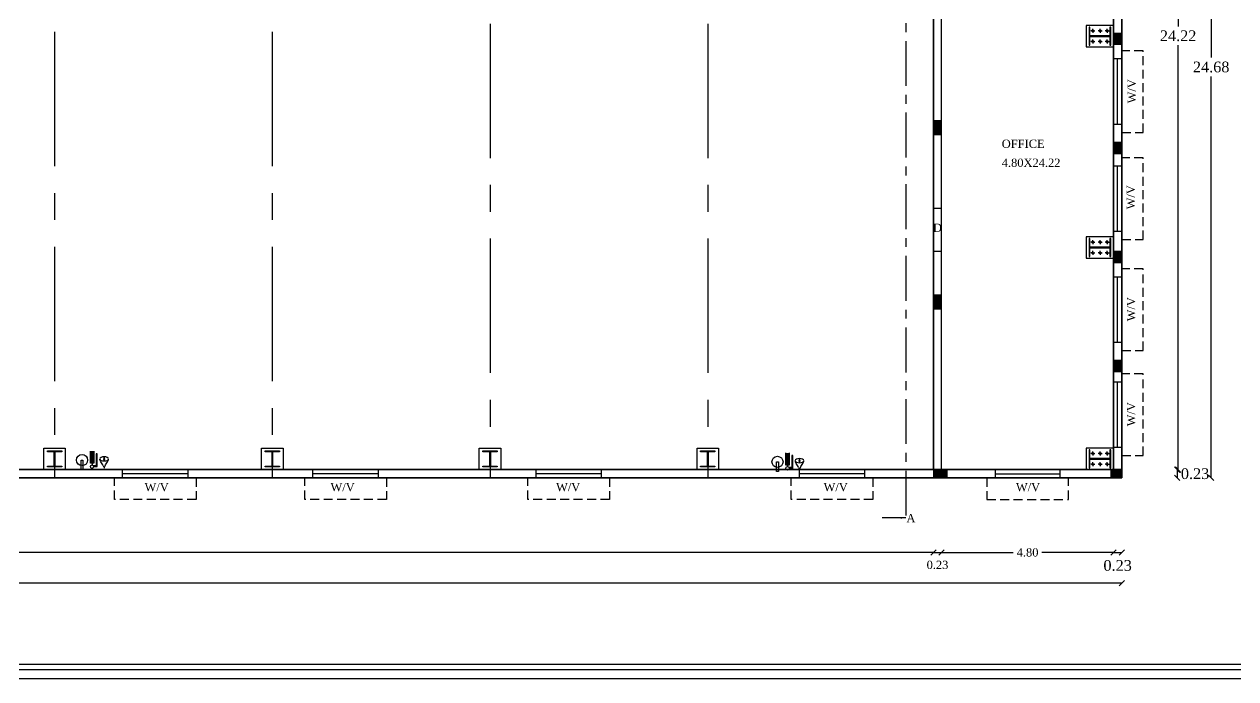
# Model space of a CAD drawing. Header units: metres. Extents: x 9436 to 9850, y -3407 to -3224.
# Drawn here: x 9543.09 to 9576.92, y -3320.31 to -3302.04 of the extents above; entities that cross this region are included whole.
import ezdxf

# ---------------------------------------------------------------- set-up
doc = ezdxf.new("R2010")
doc.units = ezdxf.units.M
doc.header["$MEASUREMENT"] = 0
doc.linetypes.add('CENTER', pattern=[2, 1.25, -0.25, 0.25, -0.25])
doc.linetypes.add('HIDDEN', pattern=[0.375, 0.25, -0.125])
for name, color, linetype in [('0 HOLES', 60, 'Continuous'), ('BLK_1_FLR_0_BLT_UP_AREA', 1, 'Continuous'), ('BLK_1_FLR_0_CARPET_AREA', 10, 'Continuous'), ('BLK_1_FLR_0_ROOF_AREA', 54, 'Continuous'), ('SHEET_1', 7, 'Continuous'), ('WORKSHOP_AREA', 7, 'Continuous')]:
    doc.layers.add(name, color=color, linetype=linetype)
doc.styles.add('Isa-', font='times.ttf')
doc.styles.add('STYLE2', font='times.ttf')
doc.dimstyles.new('ISO-25', dxfattribs={"dimscale": 0, "dimtxt": 0.23, "dimasz": 0.15, "dimexe": 1.25, "dimexo": 0.625, "dimgap": 0.11, "dimtad": 0, "dimtih": 1, "dimtoh": 1, "dimzin": 1, "dimdsep": 46, "dimtxsty": 'STYLE2', "dimblk": 'OBLIQUE', "dimcen": 0, "dimse1": 1, "dimse2": 1, "dimclrd": 1, "dimclrt": 3, "dimadec": 0, "dimazin": 2, "dimtfac": 1, "dimtix": 1, "dimtofl": 0, "dimtmove": 0, "dimatfit": 3, "dimfxl": 0, "dimtolj": 1, "dimarcsym": 0})

# ---------------------------------------------------------------- blocks, each defined once
blk = doc.blocks.new('2-2')
at = {"color": 3}
blk.add_lwpolyline([(-0.408, 0.429), (0.192, 0.429), (0.192, -0.171), (-0.408, -0.171)], close=True, dxfattribs=at)
for points in [[(-0.308, 0.353), (0.092, 0.353), (0.092, 0.329), (-0.308, 0.329)], [(-0.116, 0.329), (-0.1, 0.329), (-0.1, -0.071), (-0.116, -0.071)], [(-0.308, -0.071), (0.092, -0.071), (0.092, -0.095), (-0.308, -0.095)]]:
    blk.add_lwpolyline(points, close=True)
blk = doc.blocks.new('_Oblique')
at = {"color": 0, "linetype": 'ByBlock', "lineweight": -2}
blk.add_line((-0.5, -0.5), (0.5, 0.5), dxfattribs=at)
blk = doc.blocks.new('*D243')
at = {"color": 1, "lineweight": -2}
for p, q in [((9481.171, -3290.254), (9481.171, -3300.614)), ((9481.171, -3310.166), (9481.171, -3301.14))]:
    blk.add_line(p, q, dxfattribs=at)
at = {"layer": 'Defpoints', "color": 0}
for p in [(9572.518, -3290.254), (9481.171, -3310.166), (9482.444, -3310.166)]:
    blk.add_point(p, dxfattribs=at)
at = {"color": 1, "lineweight": -2, "xscale": 0.15, "yscale": 0.15, "zscale": 0.15}
for p, rotation in [((9481.171, -3290.254), 90), ((9481.171, -3310.166), 270)]:
    blk.add_blockref('_Oblique', p, dxfattribs=dict(at, rotation=rotation))
at = {"color": 3, "insert": (9481.171, -3300.877), "char_height": 0.3, "attachment_point": 5, "style": 'STYLE2'}
blk.add_mtext('\\A1;19.91', dxfattribs=at)
blk = doc.blocks.new('*D251')
at = {"color": 1, "lineweight": -2}
for p, q in [((9575.308, -3290.254), (9575.308, -3302.101)), ((9575.308, -3314.474), (9575.308, -3302.627))]:
    blk.add_line(p, q, dxfattribs=at)
at = {"layer": 'Defpoints', "color": 0}
for p in [(9573.5, -3290.254), (9572.836, -3314.474), (9575.308, -3314.474)]:
    blk.add_point(p, dxfattribs=at)
at = {"color": 1, "lineweight": -2, "xscale": 0.15, "yscale": 0.15, "zscale": 0.15}
for p, rotation in [((9575.308, -3290.254), 90), ((9575.308, -3314.474), 270)]:
    blk.add_blockref('_Oblique', p, dxfattribs=dict(at, rotation=rotation))
at = {"color": 3, "insert": (9575.308, -3302.364), "char_height": 0.3, "attachment_point": 5, "style": 'STYLE2'}
blk.add_mtext('\\A1;24.22', dxfattribs=at)
blk = doc.blocks.new('*D252')
at = {"color": 1, "lineweight": -2}
blk.add_line((9575.281, -3314.474), (9575.281, -3314.704), dxfattribs=at)
at = {"layer": 'Defpoints', "color": 0}
for p in [(9573.095, -3314.474), (9573.116, -3314.704), (9575.281, -3314.704)]:
    blk.add_point(p, dxfattribs=at)
at = {"color": 1, "lineweight": -2, "xscale": 0.15, "yscale": 0.15, "zscale": 0.15}
for p, rotation in [((9575.281, -3314.474), 90), ((9575.281, -3314.704), 270)]:
    blk.add_blockref('_Oblique', p, dxfattribs=dict(at, rotation=rotation))
at = {"color": 3, "insert": (9575.781, -3314.589), "char_height": 0.3, "attachment_point": 5, "style": 'STYLE2'}
blk.add_mtext('\\A1;0.23', dxfattribs=at)
blk = doc.blocks.new('*D253')
at = {"color": 1, "lineweight": -2}
for p, q in [((9576.231, -3290.024), (9576.231, -3302.972)), ((9576.231, -3314.704), (9576.231, -3303.498))]:
    blk.add_line(p, q, dxfattribs=at)
at = {"layer": 'Defpoints', "color": 0}
for p in [(9573.228, -3290.024), (9573.228, -3314.704), (9576.231, -3314.704)]:
    blk.add_point(p, dxfattribs=at)
at = {"color": 1, "lineweight": -2, "xscale": 0.15, "yscale": 0.15, "zscale": 0.15}
for p, rotation in [((9576.231, -3290.024), 90), ((9576.231, -3314.704), 270)]:
    blk.add_blockref('_Oblique', p, dxfattribs=dict(at, rotation=rotation))
at = {"color": 3, "insert": (9576.231, -3303.235), "char_height": 0.3, "attachment_point": 5, "style": 'STYLE2'}
blk.add_mtext('\\A1;24.68', dxfattribs=at)
blk = doc.blocks.new('*D259')
at = {"color": 1, "lineweight": -2}
for p, q in [((9485.754, -3316.786), (9526.529, -3316.786)), ((9568.474, -3316.786), (9527.7, -3316.786))]:
    blk.add_line(p, q, dxfattribs=at)
at = {"layer": 'Defpoints', "color": 0}
for p in [(9485.754, -3314.474), (9568.474, -3314.474), (9568.474, -3316.786)]:
    blk.add_point(p, dxfattribs=at)
at = {"color": 1, "lineweight": -2, "xscale": 0.15, "yscale": 0.15, "zscale": 0.15, "rotation": 180}
blk.add_blockref('_Oblique', (9485.754, -3316.786), dxfattribs=at)
at = {"color": 1, "lineweight": -2, "xscale": 0.15, "yscale": 0.15, "zscale": 0.15}
blk.add_blockref('_Oblique', (9568.474, -3316.786), dxfattribs=at)
at = {"color": 3, "insert": (9527.114, -3316.786), "char_height": 0.3, "attachment_point": 5, "style": 'STYLE2'}
blk.add_mtext('\\A1;82.72', dxfattribs=at)
blk = doc.blocks.new('*D260')
at = {"color": 1, "lineweight": -2}
blk.add_line((9573.504, -3316.786), (9573.734, -3316.786), dxfattribs=at)
at = {"layer": 'Defpoints', "color": 0}
for p in [(9573.504, -3314.474), (9573.734, -3314.474), (9573.734, -3316.786)]:
    blk.add_point(p, dxfattribs=at)
at = {"color": 1, "lineweight": -2, "xscale": 0.15, "yscale": 0.15, "zscale": 0.15, "rotation": 180}
blk.add_blockref('_Oblique', (9573.504, -3316.786), dxfattribs=at)
at = {"color": 1, "lineweight": -2, "xscale": 0.15, "yscale": 0.15, "zscale": 0.15}
blk.add_blockref('_Oblique', (9573.734, -3316.786), dxfattribs=at)
at = {"color": 3, "insert": (9573.619, -3317.151), "char_height": 0.3, "attachment_point": 5, "style": 'STYLE2'}
blk.add_mtext('\\A1;0.23', dxfattribs=at)
blk = doc.blocks.new('*D261')
at = {"color": 1, "lineweight": -2}
for p, q in [((9482.214, -3317.644), (9527.384, -3317.644)), ((9573.734, -3317.644), (9528.565, -3317.644))]:
    blk.add_line(p, q, dxfattribs=at)
at = {"layer": 'Defpoints', "color": 0}
for p in [(9482.214, -3309.438), (9573.734, -3309.438), (9573.734, -3317.644)]:
    blk.add_point(p, dxfattribs=at)
at = {"color": 1, "lineweight": -2, "xscale": 0.15, "yscale": 0.15, "zscale": 0.15, "rotation": 180}
blk.add_blockref('_Oblique', (9482.214, -3317.644), dxfattribs=at)
at = {"color": 1, "lineweight": -2, "xscale": 0.15, "yscale": 0.15, "zscale": 0.15}
blk.add_blockref('_Oblique', (9573.734, -3317.644), dxfattribs=at)
at = {"color": 3, "insert": (9527.974, -3317.644), "char_height": 0.3, "attachment_point": 5, "style": 'STYLE2'}
blk.add_mtext('\\A1;91.52', dxfattribs=at)
blk = doc.blocks.new('26')
at = {"layer": '0 HOLES'}
for q in [(-28, 0), (0, 28), (28, 0), (0, -28)]:
    blk.add_line((0, 0), q, dxfattribs=at)
blk.add_circle((0, 0), 13, dxfattribs=at)
blk = doc.blocks.new('2-2-5')
at = {"color": 3}
blk.add_lwpolyline([(-0.522, -0.15), (-0.522, 0.45), (0.238, 0.45), (0.238, -0.15)], close=True, dxfattribs=at)
for points in [[(-0.446, -0.1), (-0.446, 0.4), (-0.422, 0.4), (-0.422, -0.1)], [(0.138, -0.1), (0.138, 0.4), (0.162, 0.4), (0.162, -0.1)], [(-0.422, 0.142), (-0.422, 0.158), (0.138, 0.158), (0.138, 0.142)]]:
    blk.add_lwpolyline(points, close=True)
at = {"xscale": -0.002000053278536, "yscale": 0.002000053278536, "zscale": 0.002000053278536, "rotation": 270}
for p in [(-0.344, 0.3), (-0.144, 0.3), (0.056, 0.3), (-0.344, 0), (-0.144, 0), (0.056, 0)]:
    blk.add_blockref('26', p, dxfattribs=at)
blk = doc.blocks.new('*D271')
at = {"color": 1, "lineweight": -2}
blk.add_line((9568.474, -3316.786), (9568.704, -3316.786), dxfattribs=at)
at = {"layer": 'Defpoints', "color": 0}
for p in [(9568.474, -3311.692), (9568.704, -3311.692), (9568.704, -3316.786)]:
    blk.add_point(p, dxfattribs=at)
at = {"color": 1, "lineweight": -2, "xscale": 0.15, "yscale": 0.15, "zscale": 0.15, "rotation": 180}
blk.add_blockref('_Oblique', (9568.474, -3316.786), dxfattribs=at)
at = {"color": 1, "lineweight": -2, "xscale": 0.15, "yscale": 0.15, "zscale": 0.15}
blk.add_blockref('_Oblique', (9568.704, -3316.786), dxfattribs=at)
at = {"color": 3, "insert": (9568.589, -3317.134), "char_height": 0.23, "attachment_point": 5, "style": 'STYLE2'}
blk.add_mtext('\\A1;0.23', dxfattribs=at)
blk = doc.blocks.new('*D283')
at = {"color": 1, "lineweight": -2}
for p, q in [((9568.704, -3316.786), (9570.706, -3316.786)), ((9573.504, -3316.786), (9571.503, -3316.786))]:
    blk.add_line(p, q, dxfattribs=at)
at = {"layer": 'Defpoints', "color": 0}
for p in [(9568.704, -3313.201), (9573.504, -3313.201), (9573.504, -3316.786)]:
    blk.add_point(p, dxfattribs=at)
at = {"color": 1, "lineweight": -2, "xscale": 0.15, "yscale": 0.15, "zscale": 0.15, "rotation": 180}
blk.add_blockref('_Oblique', (9568.704, -3316.786), dxfattribs=at)
at = {"color": 1, "lineweight": -2, "xscale": 0.15, "yscale": 0.15, "zscale": 0.15}
blk.add_blockref('_Oblique', (9573.504, -3316.786), dxfattribs=at)
at = {"color": 3, "insert": (9571.104, -3316.786), "char_height": 0.23, "attachment_point": 5, "style": 'STYLE2'}
blk.add_mtext('\\A1;4.80', dxfattribs=at)

msp = doc.modelspace()

# ---------------------------------------------------------------- hatches: boundary and pattern name
h = msp.add_hatch(color=256)
h.dxf.hatch_style = 1
h.paths.add_polyline_path([(9573.50443, -3302.59947), (9573.73443, -3302.59947), (9573.73443, -3302.29467), (9573.50443, -3302.29467)])
h = msp.add_hatch(color=256)
h.dxf.hatch_style = 1
h.paths.add_polyline_path([(9568.70443, -3304.73387), (9568.47443, -3304.73387), (9568.47443, -3305.11387), (9568.70443, -3305.11387)])
h = msp.add_hatch(color=256)
h.dxf.hatch_style = 1
h.paths.add_polyline_path([(9573.50443, -3305.64427), (9573.73443, -3305.64427), (9573.73443, -3305.33947), (9573.50443, -3305.33947)])
h = msp.add_hatch(color=256)
h.dxf.hatch_style = 1
h.paths.add_polyline_path([(9573.50443, -3308.68907), (9573.73443, -3308.68907), (9573.73443, -3308.38427), (9573.50443, -3308.38427)])
h = msp.add_hatch(color=256)
h.dxf.hatch_style = 1
h.paths.add_polyline_path([(9568.70443, -3309.60387), (9568.47443, -3309.60387), (9568.47443, -3309.98387), (9568.70443, -3309.98387)])
h = msp.add_hatch(color=256)
h.dxf.hatch_style = 1
h.paths.add_polyline_path([(9573.50443, -3311.73387), (9573.73443, -3311.73387), (9573.73443, -3311.42907), (9573.50443, -3311.42907)])
at = {"lineweight": 25}
for points in [[(9544.93513, -3313.95753), (9545.03158, -3313.95753), (9545.03158, -3314.29663), (9544.93513, -3314.29663)], [(9564.35261, -3314.00554), (9564.44907, -3314.00554), (9564.44907, -3314.34464), (9564.35261, -3314.34464)]]:
    msp.add_hatch(color=256, dxfattribs=at).paths.add_polyline_path(points)
h = msp.add_hatch(color=256)
h.dxf.hatch_style = 1
h.paths.add_polyline_path([(9568.47443, -3314.47387), (9568.47443, -3314.70387), (9568.85443, -3314.70387), (9568.85443, -3314.47387)])
h = msp.add_hatch(color=256)
h.dxf.hatch_style = 1
h.paths.add_polyline_path([(9573.73443, -3314.70387), (9573.73443, -3314.47387), (9573.42963, -3314.47387), (9573.42963, -3314.70387)])

# ---------------------------------------------------------------- linework, layer by layer
at = {"color": 7, "linetype": 'CENTER'}
msp.add_line((9567.70769, -3288.50762), (9567.70769, -3315.81911), dxfattribs=at)
at = {"color": 7, "linetype": 'CENTER', "ltscale": 3}
for p, q in [((9556.09458, -3290.02387), (9556.09458, -3314.70387)), ((9562.17458, -3290.02387), (9562.17458, -3314.70387)), ((9543.93458, -3290.25387), (9543.93458, -3314.70387)), ((9550.01458, -3290.25387), (9550.01458, -3314.70387))]:
    msp.add_line(p, q, dxfattribs=at)
at = {"color": 7}
for p, q in [((9573.50443, -3314.47387), (9573.50443, -3290.25387)), ((9568.47443, -3311.44361), (9568.47443, -3293.37022)), ((9568.70443, -3314.47387), (9568.70443, -3293.37022)), ((9573.61943, -3304.82785), (9573.61943, -3303.00785)), ((9573.61943, -3307.81725), (9573.61943, -3305.99725)), ((9568.47443, -3307.1779), (9568.70443, -3307.1779)), ((9568.47443, -3308.3779), (9568.70443, -3308.3779)), ((9573.61943, -3310.91615), (9573.61943, -3309.09615)), ((9573.73443, -3314.70387), (9573.73443, -3311.50387)), ((9573.61943, -3313.84778), (9573.61943, -3312.02778)), ((9568.47443, -3314.47387), (9568.47443, -3312.64361)), ((9550.00658, -3314.21572), (9550.02258, -3314.21572)), ((9556.08658, -3314.21572), (9556.10258, -3314.21572)), ((9562.16658, -3314.21572), (9562.18258, -3314.21572)), ((9485.75443, -3314.47387), (9559.88208, -3314.47387)), ((9547.65459, -3314.58887), (9545.83459, -3314.58887)), ((9552.96983, -3314.58887), (9551.14983, -3314.58887)), ((9559.19844, -3314.58887), (9557.37844, -3314.58887)), ((9559.19844, -3314.47387), (9563.74684, -3314.47387)), ((9562.47459, -3314.47387), (9573.50443, -3314.47387)), ((9566.5542, -3314.58887), (9564.7342, -3314.58887)), ((9570.19443, -3314.58887), (9572.01443, -3314.58887)), ((9563.74684, -3314.70387), (9563.51684, -3314.70387)), ((9569.78635, -3314.70387), (9573.73443, -3314.70387)), ((9573.73443, -3314.70387), (9572.15418, -3314.70387))]:
    msp.add_line(p, q, dxfattribs=at)
at = {"color": 100, "lineweight": 25, "ltscale": 2}
msp.add_line((9573.73443, -3311.50387), (9573.73443, -3314.70387), dxfattribs=at)
at = {"lineweight": 25}
for p, q in [((9544.93513, -3314.29663), (9544.93513, -3313.95753)), ((9545.03158, -3313.95753), (9545.03158, -3314.29663)), ((9545.12846, -3314.03056), (9545.10074, -3314.03056)), ((9545.10074, -3314.03056), (9545.10074, -3314.36495)), ((9545.12846, -3314.38975), (9545.12846, -3314.03056)), ((9564.35261, -3314.34464), (9564.35261, -3314.00554)), ((9564.44907, -3314.00554), (9564.44907, -3314.34464)), ((9564.54594, -3314.07857), (9564.51823, -3314.07857)), ((9564.51823, -3314.07857), (9564.51823, -3314.41296)), ((9564.54594, -3314.43776), (9564.54594, -3314.07857)), ((9545.03158, -3314.29663), (9544.93513, -3314.29663)), ((9544.98336, -3314.29663), (9544.98336, -3314.34153)), ((9545.10074, -3314.36495), (9545.02472, -3314.36495)), ((9545.03158, -3314.38975), (9545.12846, -3314.38975)), ((9564.44907, -3314.34464), (9564.35261, -3314.34464)), ((9564.40084, -3314.34464), (9564.40084, -3314.38953)), ((9564.51823, -3314.41296), (9564.4422, -3314.41296)), ((9564.44907, -3314.43776), (9564.54594, -3314.43776))]:
    msp.add_line(p, q, dxfattribs=at)
at = {"color": 0, "lineweight": 25, "ltscale": 60}
for p, q in [((9545.31943, -3314.39314), (9545.31943, -3314.42867)), ((9564.73691, -3314.44115), (9564.73691, -3314.47668))]:
    msp.add_line(p, q, dxfattribs=at)
for p, q in [((9571.39635, -3314.70387), (9572.39635, -3314.70387)), ((9572.50635, -3314.70387), (9573.45635, -3314.70387))]:
    msp.add_line(p, q)
at = {"color": 7}
for points in [[(9478.60672, -3228.79209), (9593.84473, -3228.79209), (9593.84473, -3320.06153), (9478.60672, -3320.06153)], [(9478.75672, -3228.94209), (9593.69473, -3228.94209), (9593.69473, -3319.91153), (9478.75672, -3319.91153)], [(9482.21443, -3314.70387), (9573.73443, -3314.70387), (9573.73443, -3290.02387), (9482.21443, -3290.02387)], [(9573.73443, -3302.29467), (9573.50443, -3302.29467), (9573.50443, -3302.59947), (9573.73443, -3302.59947)], [(9573.50443, -3303.00785), (9573.50443, -3304.82785), (9573.73443, -3304.82785), (9573.73443, -3303.00785)], [(9568.47443, -3305.11387), (9568.70443, -3305.11387), (9568.70443, -3304.73387), (9568.47443, -3304.73387)], [(9573.73443, -3305.33947), (9573.50443, -3305.33947), (9573.50443, -3305.64427), (9573.73443, -3305.64427)], [(9573.50443, -3305.99725), (9573.50443, -3307.81725), (9573.73443, -3307.81725), (9573.73443, -3305.99725)], [(9573.73443, -3308.38427), (9573.50443, -3308.38427), (9573.50443, -3308.68907), (9573.73443, -3308.68907)], [(9573.50443, -3309.09615), (9573.50443, -3310.91615), (9573.73443, -3310.91615), (9573.73443, -3309.09615)], [(9568.47443, -3309.98387), (9568.70443, -3309.98387), (9568.70443, -3309.60387), (9568.47443, -3309.60387)], [(9573.73443, -3311.42907), (9573.50443, -3311.42907), (9573.50443, -3311.73387), (9573.73443, -3311.73387)], [(9573.50443, -3312.02778), (9573.50443, -3313.84778), (9573.73443, -3313.84778), (9573.73443, -3312.02778)], [(9545.83459, -3314.47387), (9547.65459, -3314.47387), (9547.65459, -3314.70387), (9545.83459, -3314.70387)], [(9551.14983, -3314.47387), (9552.96983, -3314.47387), (9552.96983, -3314.70387), (9551.14983, -3314.70387)], [(9557.37844, -3314.47387), (9559.19844, -3314.47387), (9559.19844, -3314.70387), (9557.37844, -3314.70387)], [(9564.7342, -3314.47387), (9566.5542, -3314.47387), (9566.5542, -3314.70387), (9564.7342, -3314.70387)], [(9568.85443, -3314.70387), (9568.85443, -3314.47387), (9568.47443, -3314.47387), (9568.47443, -3314.70387)], [(9572.01443, -3314.47387), (9570.19443, -3314.47387), (9570.19443, -3314.70387), (9572.01443, -3314.70387)], [(9573.42963, -3314.47387), (9573.42963, -3314.70387), (9573.73443, -3314.70387), (9573.73443, -3314.47387)]]:
    msp.add_lwpolyline(points, close=True, dxfattribs=at)
at = {"color": 7, "linetype": 'HIDDEN'}
for points in [[(9573.73443, -3305.05785), (9574.33443, -3305.05785), (9574.33443, -3302.77785), (9573.73443, -3302.77785)], [(9573.73443, -3308.04725), (9574.33443, -3308.04725), (9574.33443, -3305.76725), (9573.73443, -3305.76725)], [(9573.73443, -3311.14615), (9574.33443, -3311.14615), (9574.33443, -3308.86615), (9573.73443, -3308.86615)], [(9573.73443, -3314.07778), (9574.33443, -3314.07778), (9574.33443, -3311.79778), (9573.73443, -3311.79778)], [(9547.88459, -3314.70387), (9547.88459, -3315.30387), (9545.60459, -3315.30387), (9545.60459, -3314.70387)], [(9553.19983, -3314.70387), (9553.19983, -3315.30387), (9550.91983, -3315.30387), (9550.91983, -3314.70387)], [(9559.42844, -3314.70387), (9559.42844, -3315.30387), (9557.14844, -3315.30387), (9557.14844, -3314.70387)], [(9566.7842, -3314.70387), (9566.7842, -3315.30387), (9564.5042, -3315.30387), (9564.5042, -3314.70387)], [(9569.96443, -3314.70387), (9569.96443, -3315.30387), (9572.24443, -3315.30387), (9572.24443, -3314.70387)]]:
    msp.add_lwpolyline(points, dxfattribs=at)
at = {"color": 3}
msp.add_lwpolyline([(9573.73443, -3314.39441), (9573.73443, -3311.50387)], dxfattribs=at)
for points in [[(9544.67823, -3314.2074), (9544.72868, -3314.2074), (9544.72868, -3314.47394), (9544.67823, -3314.47394)], [(9564.09572, -3314.25541), (9564.14616, -3314.25541), (9564.14616, -3314.52195), (9564.09572, -3314.52195)]]:
    msp.add_lwpolyline(points, close=True)
at = {"lineweight": 25, "ltscale": 2}
msp.add_lwpolyline([(9573.45635, -3314.70387), (9569.78635, -3314.70387)], dxfattribs=at)
at = {"color": 1}
for centre in [(9544.70345, -3314.2074), (9564.12094, -3314.25541)]:
    msp.add_circle(centre, 0.15505, dxfattribs=at)
at = {"color": 5}
for centre in [(9544.70345, -3314.2074), (9564.12094, -3314.25541)]:
    msp.add_circle(centre, 0.15505, dxfattribs=at)
at = {"lineweight": 25}
for centre in [(9544.98336, -3314.38975), (9564.40084, -3314.43776)]:
    msp.add_circle(centre, 0.04823, dxfattribs=at)
at = {"color": 0, "lineweight": 25, "ltscale": 60}
for centre in [(9545.31943, -3314.36697), (9564.73691, -3314.41498)]:
    msp.add_arc(centre, 0.02617, 180, 0, dxfattribs=at)
at = {"color": 0, "lineweight": 25, "ltscale": 60, "extrusion": (0, 0, -1)}
for centre, major_axis, ratio in [((9545.31943, -3314.17387), (-0.11807, 0), 0.49328689), ((9545.31943, -3314.18199), (0, 0.05012), 0.3522489), ((9564.73691, -3314.22188), (-0.11807, 0), 0.49328689), ((9564.73691, -3314.23), (0, 0.05012), 0.3522489)]:
    msp.add_ellipse(centre, major_axis=major_axis, ratio=ratio, dxfattribs=at)
at = {"color": 0, "lineweight": 25, "ltscale": 60}
for points in [[(9545.29326, -3314.36697), (9545.22932, -3314.25248), (9545.20599, -3314.21585), (9545.20155, -3314.17717)], [(9545.34559, -3314.36697), (9545.40953, -3314.25248), (9545.43286, -3314.21585), (9545.4373, -3314.17717)], [(9564.71074, -3314.41498), (9564.6468, -3314.30049), (9564.62347, -3314.26386), (9564.61903, -3314.22517)], [(9564.76308, -3314.41498), (9564.82702, -3314.30049), (9564.85035, -3314.26386), (9564.85479, -3314.22517)]]:
    msp.add_spline(points, degree=3, dxfattribs=at)
at = {"layer": 'BLK_1_FLR_0_BLT_UP_AREA', "color": 45, "lineweight": 25, "ltscale": 2}
msp.add_lwpolyline([(9482.21443, -3290.02387), (9573.73443, -3290.02387), (9573.73443, -3314.70387), (9482.21443, -3314.70387)], close=True, dxfattribs=at)
at = {"layer": 'BLK_1_FLR_0_CARPET_AREA', "color": 45}
for points in [[(9482.44443, -3290.25387), (9568.47443, -3290.25397), (9568.47443, -3295.83267), (9568.4744, -3314.47387), (9485.75443, -3314.4695)], [(9573.50443, -3290.25387), (9573.50443, -3314.47387), (9568.70443, -3314.47387), (9568.70443, -3293.46507)]]:
    msp.add_lwpolyline(points, dxfattribs=at)
at = {"layer": 'BLK_1_FLR_0_ROOF_AREA', "color": 54, "lineweight": 25, "ltscale": 2}
msp.add_lwpolyline([(9482.21443, -3290.02387), (9573.73443, -3290.02387), (9573.73443, -3314.70387), (9482.21443, -3314.70387)], close=True, dxfattribs=at)
at = {"layer": 'SHEET_1', "color": 6}
msp.add_lwpolyline([(9478.35672, -3228.54209), (9594.09473, -3228.54209), (9594.09473, -3320.31153), (9478.35672, -3320.31153)], close=True, dxfattribs=at)
at = {"layer": 'WORKSHOP_AREA', "color": 121, "lineweight": 25, "ltscale": 2}
msp.add_lwpolyline([(9485.75443, -3314.47387), (9568.4744, -3314.47387), (9568.47443, -3290.25387), (9485.75007, -3290.25387)], close=True, dxfattribs=at)

# ---------------------------------------------------------------- block references
at = {"color": 7, "xscale": -1}
for p in [(9572.98253, -3302.52383), (9572.98253, -3308.42385), (9572.98253, -3314.32386)]:
    msp.add_blockref('2-2-5', p, dxfattribs=at)
at = {"color": 7}
for p in [(9544.0428, -3314.30246), (9550.1228, -3314.30246), (9556.2028, -3314.30246), (9562.2828, -3314.30246)]:
    msp.add_blockref('2-2', p, dxfattribs=at)

# ---------------------------------------------------------------- texts
at = {"color": 6, "style": 'Isa-'}
for p in [(9574.12814, -3304.24772), (9574.09994, -3307.2068), (9574.10925, -3310.33204), (9574.10925, -3313.26367)]:
    msp.add_text('W/V', height=0.23, rotation=90, dxfattribs=at).set_placement(p)
for s, p in [('OFFICE', (9570.38282, -3305.491)), ('4.80X24.22', (9570.38282, -3306.02116)), ('D', (9568.46211, -3307.83578)), ('W/V', (9546.44806, -3315.07794)), ('W/V', (9551.64077, -3315.07794)), ('W/V', (9557.93817, -3315.07794)), ('W/V', (9565.40922, -3315.07794)), ('W/V', (9570.77854, -3315.07868)), ('A', (9567.72077, -3315.94177))]:
    msp.add_text(s, height=0.23, dxfattribs=at).set_placement(p)

# ---------------------------------------------------------------- dimensions: what is measured, and where the dimension line sits
at = {"color": 7}
for base, p1, p2, angle, override, picture, middle, dimtype in [((9481.17111, -3310.16579), (9572.51814, -3290.25387), (9482.44443, -3310.16579), 90, {"dimscale": 1, "dimtxt": 0.3, "dimtmove": 1, "dimfxl": 75, "dimarcsym": 2}, '*D243', (9481.17111, -3300.87732), 160), ((9576.23095, -3314.70387), (9573.22753, -3290.02387), (9573.22753, -3314.70387), 270, {"dimscale": 1, "dimtxt": 0.3, "dimfxl": 75, "dimarcsym": 2}, '*D253', (9576.23095, -3303.23467), 161), ((9573.73443, -3317.64354), (9482.21443, -3309.43814), (9573.73443, -3309.43814), 0, {"dimscale": 1, "dimtxt": 0.3, "dimfxl": 75, "dimarcsym": 2}, '*D261', (9527.97443, -3317.64354), 161), ((9575.28123, -3314.70387), (9573.09518, -3314.47387), (9573.11555, -3314.70387), 90, {"dimscale": 1, "dimtxt": 0.3, "dimtmove": 2, "dimfxl": 75, "dimarcsym": 2}, '*D252', (9575.78104, -3314.58887), 160), ((9573.73443, -3316.7861), (9573.50443, -3314.47387), (9573.73443, -3314.47387), 180, {"dimscale": 1, "dimtxt": 0.3, "dimtmove": 2, "dimfxl": 75, "dimarcsym": 2}, '*D260', (9573.61943, -3317.15072), 160)]:
    dim = msp.add_linear_dim(base=base, p1=p1, p2=p2, angle=angle, dimstyle='ISO-25', override=override, dxfattribs=at)
    dim.commit()
    dim.dimension.update_dxf_attribs({"geometry": picture, "text_midpoint": middle, "dimtype": dimtype})
for base, p1, p2, angle, picture, middle in [((9575.30784, -3314.47387), (9573.49994, -3290.25387), (9572.83645, -3314.47387), 90, '*D251', (9575.30784, -3302.36387)), ((9568.47443, -3316.7861), (9485.75443, -3314.47387), (9568.47443, -3314.47387), 180, '*D259', (9527.11443, -3316.7861))]:
    dim = msp.add_linear_dim(base=base, p1=p1, p2=p2, angle=angle, dimstyle='ISO-25', override={"dimscale": 1, "dimtxt": 0.3, "dimtmove": 1, "dimfxl": 75, "dimarcsym": 2}, dxfattribs=at)
    dim.commit()
    dim.dimension.update_dxf_attribs({"geometry": picture, "text_midpoint": middle})
at = {"color": 4}
dim = msp.add_linear_dim(base=(9568.70443, -3316.7861), p1=(9568.47443, -3311.69235), p2=(9568.70443, -3311.69235), dimstyle='ISO-25', override={"dimscale": 1, "dimtmove": 2, "dimfxl": 75, "dimarcsym": 2}, dxfattribs=at)
dim.commit()
dim.dimension.update_dxf_attribs({"geometry": '*D271', "text_midpoint": (9568.58943, -3317.13442), "dimtype": 160})
at = {"color": 6}
dim = msp.add_linear_dim(base=(9573.50443, -3316.7861), p1=(9568.70443, -3313.20089), p2=(9573.50443, -3313.20089), dimstyle='ISO-25', override={"dimscale": 1, "dimfxl": 75, "dimarcsym": 2}, dxfattribs=at)
dim.commit()
dim.dimension.update_dxf_attribs({"geometry": '*D283', "text_midpoint": (9571.10443, -3316.7861)})

# ---------------------------------------------------------------- leaders
at = {"color": 7}
msp.add_leader([(9567.70769, -3315.81911), (9567.04368, -3315.81911)], dimstyle='ISO-25', override={"dimscale": 1, "dimfxl": 75, "dimarcsym": 2}, dxfattribs=at)

doc.saveas('drawing.dxf')
